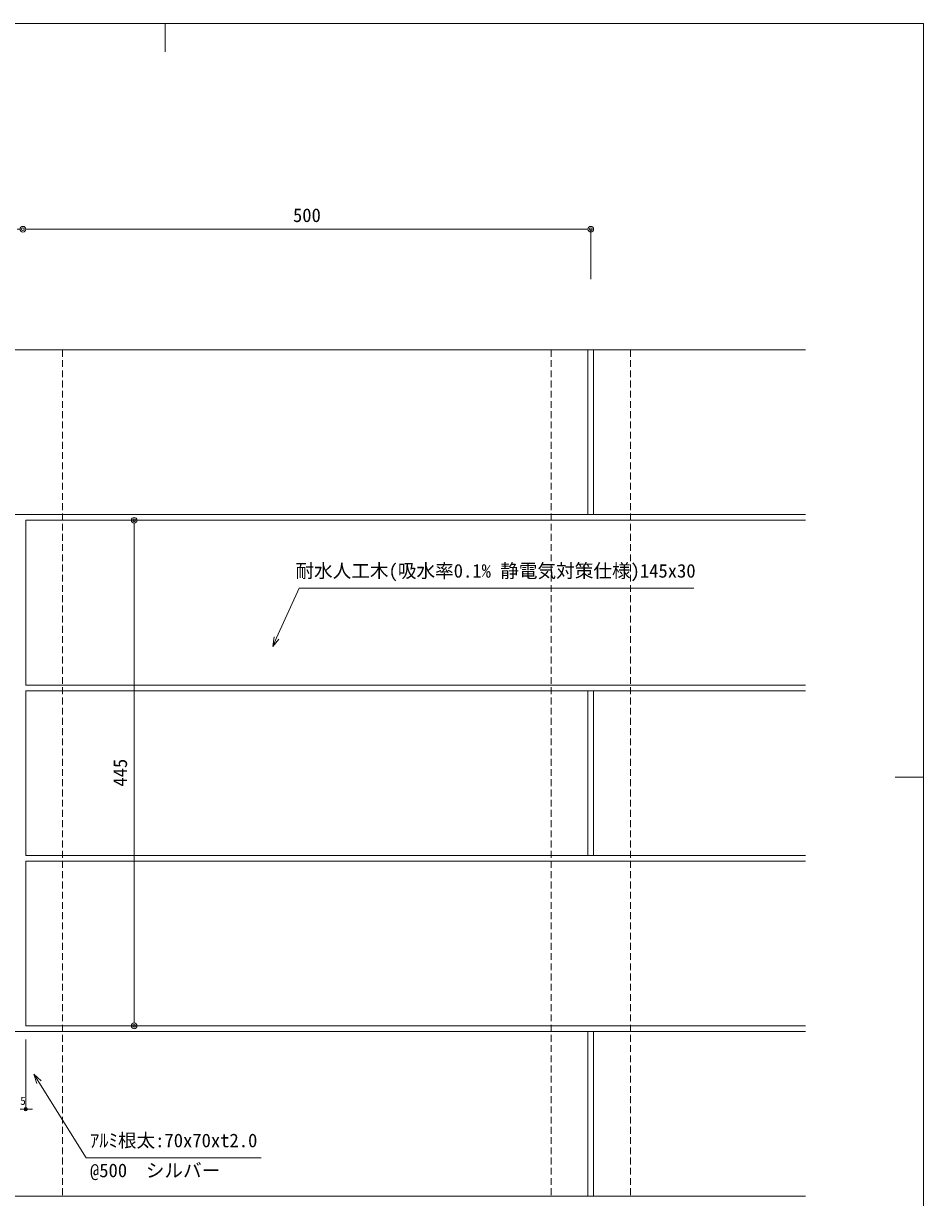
# Model space of a CAD drawing. Units: millimetres on the paper. Extents: x -401 to 401, y -279 to 279.
# Drawn here: x 242.2 to 400.7, y 72 to 278.7 of the extents above; entities that cross this region are included whole.
import ezdxf
from ezdxf.enums import TextEntityAlignment as Align

# ---------------------------------------------------------------- set-up
doc = ezdxf.new("R2010")
doc.units = ezdxf.units.MM
doc.linetypes.add('DASHED1', pattern=[1.8, 1.2, -0.6])
for name, color, linetype, lineweight in [('0-0_A-C01-補助線(非印刷)', 4, 'Continuous', 9), ('0-2_A-C04-見上げ_見え隠れ線', 134, 'DASHED1', 9), ('0-3_A-C07-目地_150', 5, 'Continuous', 9), ('0-4_A-C07-目地_2000', 5, 'Continuous', 9), ('0-5_0-A11-寸法_詳細', 5, 'Continuous', 9), ('0-6_0', 7, 'Continuous', 9), ('0-7_A-B03-文字_書込_小', 7, 'Continuous', 9), ('1-4_0-A01-枠A', 4, 'Continuous', 9)]:
    doc.layers.add(name, color=color, linetype=linetype, lineweight=lineweight)
doc.styles.add('ＭＳ ゴシック', font='')
doc.styles.get('ＭＳ ゴシック').set_extended_font_data('MS Gothic')

# ---------------------------------------------------------------- blocks, each defined once
blk = doc.blocks.new('_Dot')
at = {"layer": '0-6_0'}
blk.add_line((-0.5, 0), (-1, 0), dxfattribs=at)
for radius in [0.5, 0.25]:
    blk.add_circle((0, 0), radius, dxfattribs=at)
blk = doc.blocks.new('_Open30')
at = {"layer": '0-6_0'}
blk.add_line((0, 0), (-1, 0), dxfattribs=at)
blk.add_lwpolyline([(-1, 0.2679), (0, 0), (-1, -0.2679)], dxfattribs=at)

msp = doc.modelspace()

# ---------------------------------------------------------------- linework, layer by layer
at = {"layer": '0-0_A-C01-補助線(非印刷)'}
for p, q in [((267.111, 278.667), (267.111, 273.667)), ((400.667, 146), (395.667, 146))]:
    msp.add_line(p, q, dxfattribs=at)
at = {"layer": '0-2_A-C04-見上げ_見え隠れ線'}
for p, q in [((249.077, 221.197), (249.077, 72.197)), ((335.077, 221.197), (335.077, 72.197)), ((349.077, 221.197), (349.077, 72.197))]:
    msp.add_line(p, q, dxfattribs=at)
at = {"layer": '0-3_A-C07-目地_150'}
for p, q in [((4.271, 221.197), (379.883, 221.197)), ((4.271, 192.197), (379.883, 192.197)), ((242.577, 191.197), (379.883, 191.197)), ((242.577, 162.197), (379.883, 162.197)), ((242.577, 161.197), (379.883, 161.197)), ((242.577, 132.197), (379.883, 132.197)), ((242.577, 131.197), (379.883, 131.197)), ((242.577, 102.197), (379.883, 102.197)), ((4.271, 101.197), (379.883, 101.197)), ((4.271, 72.197), (379.883, 72.197))]:
    msp.add_line(p, q, dxfattribs=at)
at = {"layer": '0-4_A-C07-目地_2000'}
for p, q in [((341.577, 221.197), (341.577, 192.197)), ((342.577, 192.197), (342.577, 221.197)), ((242.577, 162.197), (242.577, 191.197)), ((242.577, 132.197), (242.577, 161.197)), ((341.577, 161.197), (341.577, 132.197)), ((342.577, 132.197), (342.577, 161.197)), ((242.577, 102.197), (242.577, 131.197)), ((341.577, 101.197), (341.577, 72.197)), ((342.577, 72.197), (342.577, 101.197))]:
    msp.add_line(p, q, dxfattribs=at)
at = {"layer": '0-5_0-A11-寸法_詳細'}
for p, q in [((243.077, 242.451), (341.077, 242.451)), ((342.077, 233.656), (342.077, 242.451)), ((251.358, 191.197), (261.672, 191.197)), ((261.672, 103.197), (261.672, 190.197)), ((251.358, 102.197), (261.672, 102.197)), ((242.577, 99.797), (242.577, 87.524)), ((241.577, 87.524), (242.577, 87.524)), ((243.177, 87.524), (243.777, 87.524))]:
    msp.add_line(p, q, dxfattribs=at)
at = {"layer": '0-7_A-B03-文字_書込_小'}
for points in [[(286.749, 170.48), (290.699, 179.243), (360.204, 179.243)], [(244.901, 92.281), (253.232, 78.957), (284.046, 78.957)]]:
    msp.add_lwpolyline(points, dxfattribs=at)
at = {"layer": '1-4_0-A01-枠A'}
for p in [(-400.667, 278.667), (400.667, -278.667)]:
    msp.add_line(p, (400.667, 278.667), dxfattribs=at)

# ---------------------------------------------------------------- block references
at = {"layer": '0-5_0-A11-寸法_詳細'}
for p in [(242.077, 242.451), (342.077, 242.451)]:
    msp.add_blockref('_Dot', p, dxfattribs=at)
for p, rotation in [((242.077, 242.451), 180), ((261.672, 191.197), 90), ((261.672, 102.197), 270)]:
    msp.add_blockref('_Dot', p, dxfattribs=dict(at, rotation=rotation))
at = {"layer": '0-5_0-A11-寸法_詳細', "xscale": 0.6, "yscale": 0.6, "rotation": 180}
msp.add_blockref('_Dot', (242.577, 87.524), dxfattribs=at)
at = {"layer": '0-7_A-B03-文字_書込_小', "xscale": 1.666667, "yscale": 1.666667}
for p, rotation in [((286.064, 168.96), 245.73575), ((244.018, 93.694), 122.01253)]:
    msp.add_blockref('_Open30', p, dxfattribs=dict(at, rotation=rotation))

# ---------------------------------------------------------------- texts
at = {"layer": '0-5_0-A11-寸法_詳細', "style": 'ＭＳ ゴシック'}
for s, height, p in [('500', 2.405, (289.633, 242.988)), ('5', 1.444, (241.605, 87.847))]:
    msp.add_text(s, height=height, dxfattribs=at).set_placement(p, align=Align.BOTTOM_LEFT)
msp.add_text('445', height=2.405, rotation=90, dxfattribs=at).set_placement((261.134, 144.304), align=Align.BOTTOM_LEFT)
at = {"layer": '0-7_A-B03-文字_書込_小', "style": 'ＭＳ ゴシック'}
for s, p in [('耐水人工木(吸水率0.1% 静電気対策仕様)145x30', (290.06, 180.382)), ('ｱﾙﾐ根太:70x70xt2.0', (253.884, 80.096)), ('@500\u3000シルバー', (253.884, 74.821))]:
    msp.add_text(s, height=2.405, dxfattribs=at).set_placement(p, align=Align.BOTTOM_LEFT)

doc.saveas('drawing.dxf')
